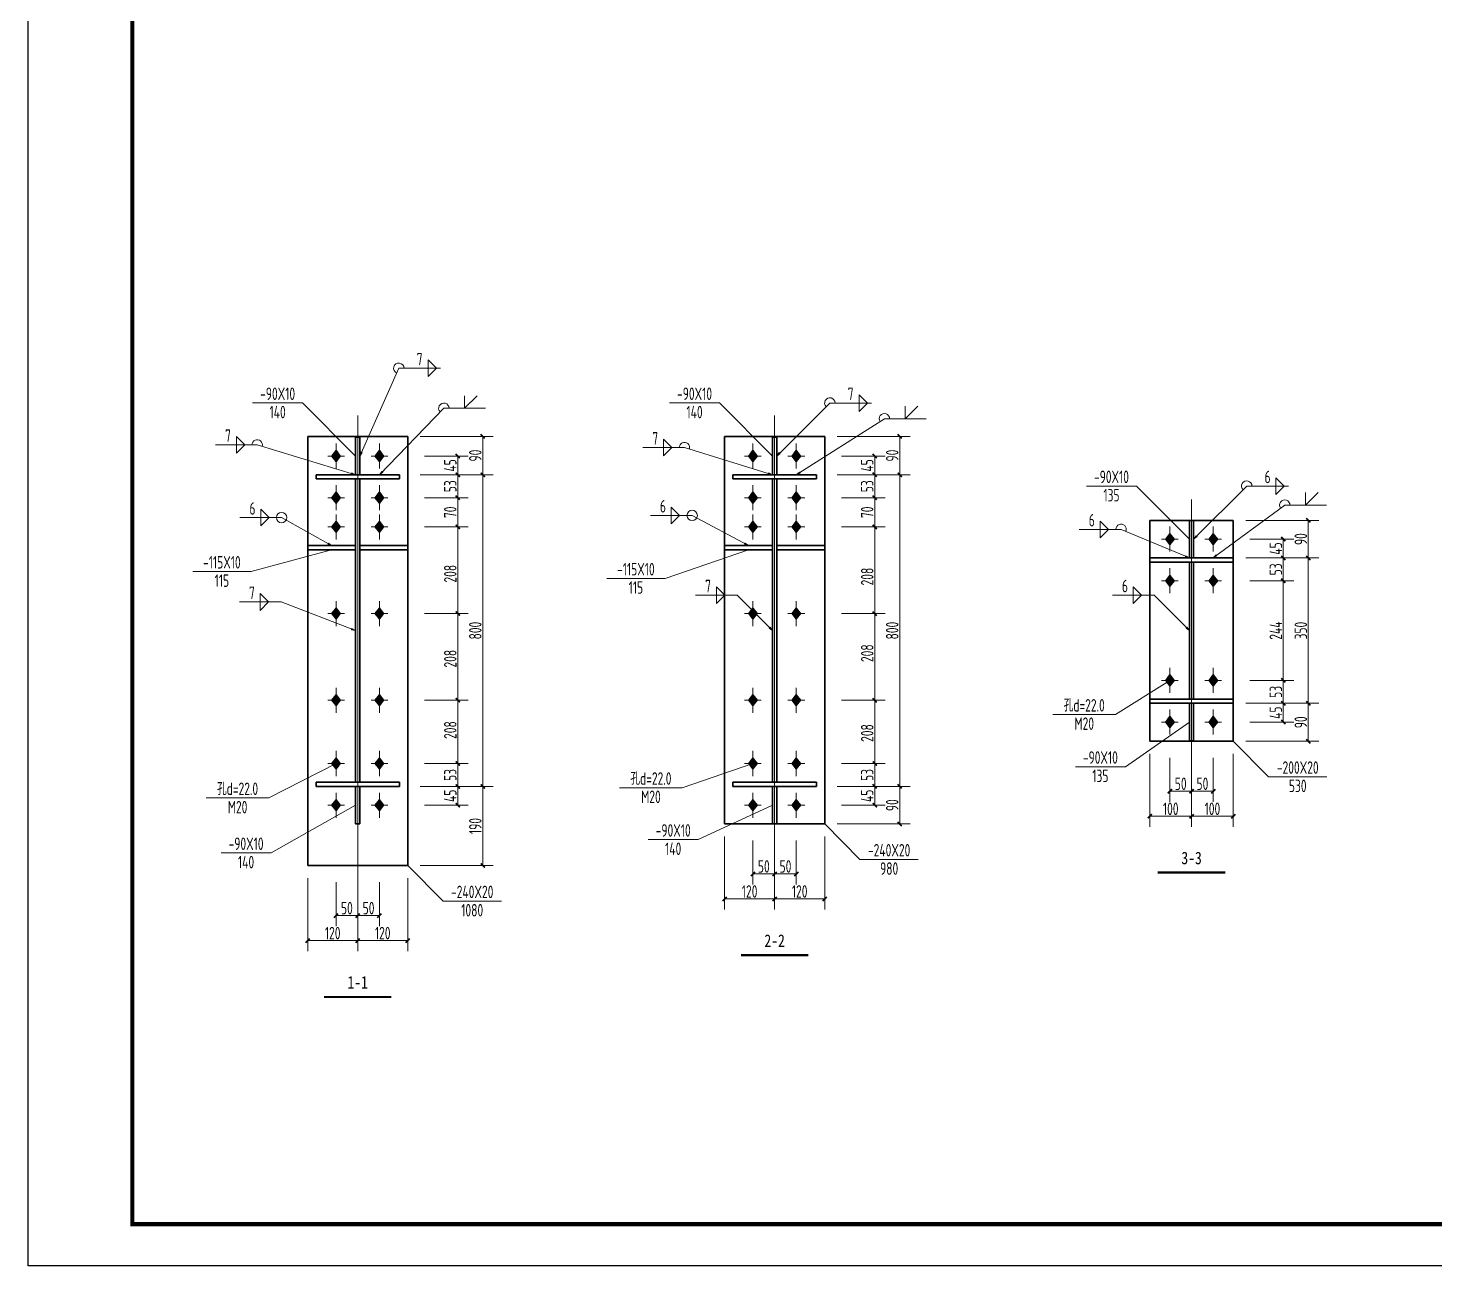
# Model space of a CAD drawing. Extents: x 293620 to 503924, y -252071 to 755100.
# Drawn here: x 376626 to 410366, y -113816 to -84116 of the extents above; entities that cross this region are included whole.
import ezdxf
from ezdxf.enums import TextEntityAlignment as Align

# ---------------------------------------------------------------- set-up
doc = ezdxf.new("R2010")
doc.units = 0
doc.header["$LTSCALE"] = 1000
doc.header["$MEASUREMENT"] = 0
doc.linetypes.add('线型6', pattern=[8.75, 5, -1.25, 1.25, -1.25])
for name, color, linetype, lineweight in [('10', 7, 'Continuous', 35), ('20', 2, 'Continuous', 35), ('尺寸标注', 9, 'Continuous', 18), ('焊缝标注', 9, 'Continuous', 18), ('螺栓孔标注', 9, 'Continuous', 18), ('钢板标注', 9, 'Continuous', 18)]:
    doc.layers.add(name, color=color, linetype=linetype, lineweight=lineweight)
doc.layers.add('3T_WOOD', color=21, linetype='Continuous')
doc.layers.add('TK', color=4, linetype='Continuous')
doc.styles.add('FromPkpm', font='Pkpmeng', dxfattribs={"width": 0.7, "bigfont": 'hztxt'})
doc.styles.add('图框字体', font='', dxfattribs={"width": 0.8})
doc.styles.get('图框字体').set_extended_font_data('NSimSun')

# ---------------------------------------------------------------- blocks, each defined once
blk = doc.blocks.new('_ArchTick')
at = {"color": 0, "linetype": 'ByBlock', "const_width": 0.4}
blk.add_lwpolyline([(-0.5, -0.5), (0.5, 0.5)], dxfattribs=at)
blk = doc.blocks.new('GeYuanFrame_61308457', base_point=(20.09, 4.53))
at = {"layer": 'TK'}
blk.add_lwpolyline([(20.09, 4.53), (20.09, 598.53), (1071.09, 598.53), (1071.09, 4.53)], close=True, dxfattribs=at)
at = {"layer": 'TK', "const_width": 1}
blk.add_lwpolyline([(45.09, 588.53), (1061.09, 588.53), (1061.09, 14.53), (45.09, 14.53)], close=True, dxfattribs=at)

msp = doc.modelspace()

# ---------------------------------------------------------------- hatches: boundary and pattern name
at = {"layer": '10'}
for points in [[(384011.2, -94253.2), (383911.2, -94383.2), (384011.2, -94513.2), (384111.2, -94383.2)], [(385051.2, -94253.2), (384951.2, -94383.2), (385051.2, -94513.2), (385151.2, -94383.2)], [(394011.2, -94253.2), (393911.2, -94383.2), (394011.2, -94513.2), (394111.2, -94383.2)], [(395051.2, -94253.2), (394951.2, -94383.2), (395051.2, -94513.2), (395151.2, -94383.2)], [(384011.2, -95253.2), (383911.2, -95383.2), (384011.2, -95513.2), (384111.2, -95383.2)], [(385051.2, -95253.2), (384951.2, -95383.2), (385051.2, -95513.2), (385151.2, -95383.2)], [(394011.2, -95253.2), (393911.2, -95383.2), (394011.2, -95513.2), (394111.2, -95383.2)], [(395051.2, -95253.2), (394951.2, -95383.2), (395051.2, -95513.2), (395151.2, -95383.2)], [(384011.2, -95953.2), (383911.2, -96083.2), (384011.2, -96213.2), (384111.2, -96083.2)], [(385051.2, -95953.2), (384951.2, -96083.2), (385051.2, -96213.2), (385151.2, -96083.2)], [(394011.2, -95953.2), (393911.2, -96083.2), (394011.2, -96213.2), (394111.2, -96083.2)], [(395051.2, -95953.2), (394951.2, -96083.2), (395051.2, -96213.2), (395151.2, -96083.2)], [(404011.2, -96247.1), (403911.2, -96377.1), (404011.2, -96507.1), (404111.2, -96377.1)], [(405051.2, -96247.1), (404951.2, -96377.1), (405051.2, -96507.1), (405151.2, -96377.1)], [(404011.2, -97247.1), (403911.2, -97377.1), (404011.2, -97507.1), (404111.2, -97377.1)], [(405051.2, -97247.1), (404951.2, -97377.1), (405051.2, -97507.1), (405151.2, -97377.1)], [(384011.2, -98033.2), (383911.2, -98163.2), (384011.2, -98293.2), (384111.2, -98163.2)], [(385051.2, -98033.2), (384951.2, -98163.2), (385051.2, -98293.2), (385151.2, -98163.2)], [(394011.2, -98033.2), (393911.2, -98163.2), (394011.2, -98293.2), (394111.2, -98163.2)], [(395051.2, -98033.2), (394951.2, -98163.2), (395051.2, -98293.2), (395151.2, -98163.2)], [(404011.2, -99637.1), (403911.2, -99767.1), (404011.2, -99897.1), (404111.2, -99767.1)], [(405051.2, -99637.1), (404951.2, -99767.1), (405051.2, -99897.1), (405151.2, -99767.1)], [(384011.2, -100113.2), (383911.2, -100243.2), (384011.2, -100373.2), (384111.2, -100243.2)], [(385051.2, -100113.2), (384951.2, -100243.2), (385051.2, -100373.2), (385151.2, -100243.2)], [(394011.2, -100113.2), (393911.2, -100243.2), (394011.2, -100373.2), (394111.2, -100243.2)], [(395051.2, -100113.2), (394951.2, -100243.2), (395051.2, -100373.2), (395151.2, -100243.2)], [(404011.2, -100637.1), (403911.2, -100767.1), (404011.2, -100897.1), (404111.2, -100767.1)], [(405051.2, -100637.1), (404951.2, -100767.1), (405051.2, -100897.1), (405151.2, -100767.1)], [(384011.2, -101631), (383911.2, -101761), (384011.2, -101891), (384111.2, -101761)], [(385051.2, -101631), (384951.2, -101761), (385051.2, -101891), (385151.2, -101761)], [(394011.2, -101631), (393911.2, -101761), (394011.2, -101891), (394111.2, -101761)], [(395051.2, -101631), (394951.2, -101761), (395051.2, -101891), (395151.2, -101761)], [(384011.2, -102631), (383911.2, -102761), (384011.2, -102891), (384111.2, -102761)], [(385051.2, -102631), (384951.2, -102761), (385051.2, -102891), (385151.2, -102761)], [(394011.2, -102631), (393911.2, -102761), (394011.2, -102891), (394111.2, -102761)], [(395051.2, -102631), (394951.2, -102761), (395051.2, -102891), (395151.2, -102761)]]:
    msp.add_hatch(color=1, dxfattribs=at).paths.add_polyline_path(points)
at = {"layer": '焊缝标注'}
for points in [[(384581.2, -94383.2), (384635.5, -94298), (384608.1, -94285.8)], [(394581.2, -94383.2), (394662.6, -94323.2), (394641.4, -94302)], [(384481.2, -94833.2), (384389.9, -94789.8), (384381.2, -94818.5)], [(385051.2, -94833.2), (385131.5, -94771.8), (385110, -94750.9)], [(394481.2, -94833.2), (394390.1, -94789.3), (394381.3, -94818)], [(395051.2, -94833.2), (395143.7, -94792.2), (395127.6, -94766.9)], [(383906.2, -96533.2), (383826.3, -96471.3), (383811.7, -96497.5)], [(393906.2, -96533.2), (393825.1, -96472.8), (393811, -96499.3)], [(404581.2, -96377.1), (404662.6, -96317), (404641.4, -96295.8)], [(404481.2, -96827.1), (404394.7, -96774.8), (404383.2, -96802.5)], [(405051.2, -96827.1), (405140.6, -96779.8), (405122.8, -96755.7)], [(394481.2, -98572.1), (394421.2, -98490.7), (394400, -98511.9)], [(404481.2, -98572.1), (404421.2, -98490.7), (404400, -98511.9)], [(384481.2, -98572.1), (384393.2, -98522.3), (384382.5, -98550.3)]]:
    msp.add_hatch(color=256, dxfattribs=at).paths.add_polyline_path(points)

# ---------------------------------------------------------------- linework, layer by layer
at = {"layer": '10', "linetype": '线型6', "lineweight": 18, "ltscale": 100}
for p, q in [((384531.2, -104711), (384531.2, -93411)), ((394531.2, -103711), (394531.2, -93411)), ((404531.2, -101727.1), (404531.2, -95427.1))]:
    msp.add_line(p, q, dxfattribs=at)
at = {"layer": '10', "color": 9, "lineweight": 18, "ltscale": 100}
for p, q in [((384011.2, -94083.2), (384011.2, -94683.2)), ((385051.2, -94083.2), (385051.2, -94683.2)), ((394011.2, -94083.2), (394011.2, -94683.2)), ((395051.2, -94083.2), (395051.2, -94683.2)), ((384211.2, -94383.2), (383811.2, -94383.2)), ((385251.2, -94383.2), (384851.2, -94383.2)), ((394211.2, -94383.2), (393811.2, -94383.2)), ((395251.2, -94383.2), (394851.2, -94383.2)), ((384011.2, -95083.2), (384011.2, -95683.2)), ((385051.2, -95083.2), (385051.2, -95683.2)), ((394011.2, -95083.2), (394011.2, -95683.2)), ((395051.2, -95083.2), (395051.2, -95683.2)), ((384211.2, -95383.2), (383811.2, -95383.2)), ((385251.2, -95383.2), (384851.2, -95383.2)), ((394211.2, -95383.2), (393811.2, -95383.2)), ((395251.2, -95383.2), (394851.2, -95383.2)), ((384011.2, -95783.2), (384011.2, -96383.2)), ((385051.2, -95783.2), (385051.2, -96383.2)), ((394011.2, -95783.2), (394011.2, -96383.2)), ((395051.2, -95783.2), (395051.2, -96383.2)), ((384211.2, -96083.2), (383811.2, -96083.2)), ((385251.2, -96083.2), (384851.2, -96083.2)), ((394211.2, -96083.2), (393811.2, -96083.2)), ((395251.2, -96083.2), (394851.2, -96083.2)), ((404011.2, -96077.1), (404011.2, -96677.1)), ((405051.2, -96077.1), (405051.2, -96677.1)), ((404211.2, -96377.1), (403811.2, -96377.1)), ((405251.2, -96377.1), (404851.2, -96377.1)), ((404011.2, -97077.1), (404011.2, -97677.1)), ((405051.2, -97077.1), (405051.2, -97677.1)), ((404211.2, -97377.1), (403811.2, -97377.1)), ((405251.2, -97377.1), (404851.2, -97377.1)), ((384211.2, -98163.2), (383811.2, -98163.2)), ((384011.2, -97863.2), (384011.2, -98463.2)), ((385251.2, -98163.2), (384851.2, -98163.2)), ((385051.2, -97863.2), (385051.2, -98463.2)), ((394211.2, -98163.2), (393811.2, -98163.2)), ((394011.2, -97863.2), (394011.2, -98463.2)), ((395251.2, -98163.2), (394851.2, -98163.2)), ((395051.2, -97863.2), (395051.2, -98463.2)), ((404011.2, -99467.1), (404011.2, -100067.1)), ((405051.2, -99467.1), (405051.2, -100067.1)), ((404211.2, -99767.1), (403811.2, -99767.1)), ((405251.2, -99767.1), (404851.2, -99767.1)), ((384011.2, -99943.2), (384011.2, -100543.2)), ((385051.2, -99943.2), (385051.2, -100543.2)), ((394011.2, -99943.2), (394011.2, -100543.2)), ((395051.2, -99943.2), (395051.2, -100543.2)), ((384211.2, -100243.2), (383811.2, -100243.2)), ((385251.2, -100243.2), (384851.2, -100243.2)), ((394211.2, -100243.2), (393811.2, -100243.2)), ((395251.2, -100243.2), (394851.2, -100243.2)), ((404011.2, -100467.1), (404011.2, -101067.1)), ((405051.2, -100467.1), (405051.2, -101067.1)), ((404211.2, -100767.1), (403811.2, -100767.1)), ((405251.2, -100767.1), (404851.2, -100767.1)), ((384011.2, -101461), (384011.2, -102061)), ((385051.2, -101461), (385051.2, -102061)), ((394011.2, -101461), (394011.2, -102061)), ((395051.2, -101461), (395051.2, -102061)), ((384211.2, -101761), (383811.2, -101761)), ((385251.2, -101761), (384851.2, -101761)), ((394211.2, -101761), (393811.2, -101761)), ((395251.2, -101761), (394851.2, -101761)), ((384011.2, -102461), (384011.2, -103061)), ((385051.2, -102461), (385051.2, -103061)), ((394011.2, -102461), (394011.2, -103061)), ((395051.2, -102461), (395051.2, -103061)), ((384211.2, -102761), (383811.2, -102761)), ((385251.2, -102761), (384851.2, -102761)), ((394211.2, -102761), (393811.2, -102761)), ((395251.2, -102761), (394851.2, -102761))]:
    msp.add_line(p, q, dxfattribs=at)
at = {"layer": '10', "color": 3, "lineweight": 35, "ltscale": 100}
for p, q in [((385531.2, -94833.2), (383531.2, -94833.2)), ((383531.2, -94833.2), (383531.2, -94933.2)), ((383531.2, -94933.2), (385531.2, -94933.2)), ((384481.2, -102211), (384481.2, -94933.2)), ((384581.2, -102211), (384581.2, -94933.2)), ((385531.2, -94933.2), (385531.2, -94833.2)), ((395531.2, -94833.2), (393531.2, -94833.2)), ((393531.2, -94833.2), (393531.2, -94933.2)), ((393531.2, -94933.2), (395531.2, -94933.2)), ((394481.2, -102211), (394481.2, -94933.2)), ((394581.2, -102211), (394581.2, -94933.2)), ((395531.2, -94933.2), (395531.2, -94833.2)), ((405531.2, -96827.1), (403531.2, -96827.1)), ((403531.2, -96827.1), (403531.2, -96927.1)), ((405531.2, -96927.1), (405531.2, -96827.1)), ((403531.2, -96927.1), (405531.2, -96927.1)), ((404481.2, -100217.1), (404481.2, -96927.1)), ((404581.2, -100217.1), (404581.2, -96927.1)), ((405531.2, -100217.1), (403531.2, -100217.1)), ((403531.2, -100217.1), (403531.2, -100317.1)), ((403531.2, -100317.1), (405531.2, -100317.1)), ((405531.2, -100317.1), (405531.2, -100217.1)), ((385531.2, -102211), (383531.2, -102211)), ((383531.2, -102211), (383531.2, -102311)), ((385531.2, -102311), (385531.2, -102211)), ((395531.2, -102211), (393531.2, -102211)), ((393531.2, -102211), (393531.2, -102311)), ((395531.2, -102311), (395531.2, -102211)), ((383531.2, -102311), (385531.2, -102311)), ((393531.2, -102311), (395531.2, -102311))]:
    msp.add_line(p, q, dxfattribs=at)
at = {"layer": '10', "color": 1, "linetype": 'Continuous'}
for points in [[(384011.2, -94253.2), (383911.2, -94383.2), (384011.2, -94513.2), (384111.2, -94383.2)], [(385051.2, -94253.2), (384951.2, -94383.2), (385051.2, -94513.2), (385151.2, -94383.2)], [(394011.2, -94253.2), (393911.2, -94383.2), (394011.2, -94513.2), (394111.2, -94383.2)], [(395051.2, -94253.2), (394951.2, -94383.2), (395051.2, -94513.2), (395151.2, -94383.2)], [(384011.2, -95253.2), (383911.2, -95383.2), (384011.2, -95513.2), (384111.2, -95383.2)], [(385051.2, -95253.2), (384951.2, -95383.2), (385051.2, -95513.2), (385151.2, -95383.2)], [(394011.2, -95253.2), (393911.2, -95383.2), (394011.2, -95513.2), (394111.2, -95383.2)], [(395051.2, -95253.2), (394951.2, -95383.2), (395051.2, -95513.2), (395151.2, -95383.2)], [(384011.2, -95953.2), (383911.2, -96083.2), (384011.2, -96213.2), (384111.2, -96083.2)], [(385051.2, -95953.2), (384951.2, -96083.2), (385051.2, -96213.2), (385151.2, -96083.2)], [(394011.2, -95953.2), (393911.2, -96083.2), (394011.2, -96213.2), (394111.2, -96083.2)], [(395051.2, -95953.2), (394951.2, -96083.2), (395051.2, -96213.2), (395151.2, -96083.2)], [(404011.2, -96247.1), (403911.2, -96377.1), (404011.2, -96507.1), (404111.2, -96377.1)], [(405051.2, -96247.1), (404951.2, -96377.1), (405051.2, -96507.1), (405151.2, -96377.1)], [(404011.2, -97247.1), (403911.2, -97377.1), (404011.2, -97507.1), (404111.2, -97377.1)], [(405051.2, -97247.1), (404951.2, -97377.1), (405051.2, -97507.1), (405151.2, -97377.1)], [(384011.2, -98033.2), (383911.2, -98163.2), (384011.2, -98293.2), (384111.2, -98163.2)], [(385051.2, -98033.2), (384951.2, -98163.2), (385051.2, -98293.2), (385151.2, -98163.2)], [(394011.2, -98033.2), (393911.2, -98163.2), (394011.2, -98293.2), (394111.2, -98163.2)], [(395051.2, -98033.2), (394951.2, -98163.2), (395051.2, -98293.2), (395151.2, -98163.2)], [(404011.2, -99637.1), (403911.2, -99767.1), (404011.2, -99897.1), (404111.2, -99767.1)], [(405051.2, -99637.1), (404951.2, -99767.1), (405051.2, -99897.1), (405151.2, -99767.1)], [(384011.2, -100113.2), (383911.2, -100243.2), (384011.2, -100373.2), (384111.2, -100243.2)], [(385051.2, -100113.2), (384951.2, -100243.2), (385051.2, -100373.2), (385151.2, -100243.2)], [(394011.2, -100113.2), (393911.2, -100243.2), (394011.2, -100373.2), (394111.2, -100243.2)], [(395051.2, -100113.2), (394951.2, -100243.2), (395051.2, -100373.2), (395151.2, -100243.2)], [(404011.2, -100637.1), (403911.2, -100767.1), (404011.2, -100897.1), (404111.2, -100767.1)], [(405051.2, -100637.1), (404951.2, -100767.1), (405051.2, -100897.1), (405151.2, -100767.1)], [(384011.2, -101631), (383911.2, -101761), (384011.2, -101891), (384111.2, -101761)], [(385051.2, -101631), (384951.2, -101761), (385051.2, -101891), (385151.2, -101761)], [(394011.2, -101631), (393911.2, -101761), (394011.2, -101891), (394111.2, -101761)], [(395051.2, -101631), (394951.2, -101761), (395051.2, -101891), (395151.2, -101761)], [(384011.2, -102631), (383911.2, -102761), (384011.2, -102891), (384111.2, -102761)], [(385051.2, -102631), (384951.2, -102761), (385051.2, -102891), (385151.2, -102761)], [(394011.2, -102631), (393911.2, -102761), (394011.2, -102891), (394111.2, -102761)], [(395051.2, -102631), (394951.2, -102761), (395051.2, -102891), (395151.2, -102761)]]:
    msp.add_lwpolyline(points, close=True, dxfattribs=at)
at = {"layer": '10', "lineweight": 35, "ltscale": 100, "const_width": 50}
for points in [[(403721.2, -104377.1), (405341.2, -104377.1)], [(393721.2, -106361), (395341.2, -106361)], [(383721.2, -107361), (385341.2, -107361)]]:
    msp.add_lwpolyline(points, dxfattribs=at)
at = {"layer": '20', "lineweight": 35, "ltscale": 100}
for p, q in [((385731.2, -93911), (383331.2, -93911)), ((383331.2, -93911), (383331.2, -104211)), ((384581.2, -93933.2), (384481.2, -93933.2)), ((384481.2, -93933.2), (384481.2, -94833.2)), ((384581.2, -94833.2), (384581.2, -93933.2)), ((385731.2, -104211), (385731.2, -93911)), ((395731.2, -93911), (393331.2, -93911)), ((393331.2, -93911), (393331.2, -103211)), ((394581.2, -93933.2), (394481.2, -93933.2)), ((394481.2, -93933.2), (394481.2, -94833.2)), ((394581.2, -94833.2), (394581.2, -93933.2)), ((395731.2, -103211), (395731.2, -93911)), ((384481.2, -94833.2), (384581.2, -94833.2)), ((394481.2, -94833.2), (394581.2, -94833.2)), ((405531.2, -95927.1), (403531.2, -95927.1)), ((403531.2, -95927.1), (403531.2, -101227.1)), ((404581.2, -95927.1), (404481.2, -95927.1)), ((404481.2, -95927.1), (404481.2, -96827.1)), ((404581.2, -96827.1), (404581.2, -95927.1)), ((405531.2, -101227.1), (405531.2, -95927.1)), ((384481.2, -96533.2), (383331.2, -96533.2)), ((383331.2, -96533.2), (383331.2, -96633.2)), ((383331.2, -96633.2), (384481.2, -96633.2)), ((384481.2, -96633.2), (384481.2, -96533.2)), ((384581.2, -96533.2), (385731.2, -96533.2)), ((384581.2, -96633.2), (384581.2, -96533.2)), ((385731.2, -96633.2), (384581.2, -96633.2)), ((385731.2, -96533.2), (385731.2, -96633.2)), ((394481.2, -96533.2), (393331.2, -96533.2)), ((393331.2, -96533.2), (393331.2, -96633.2)), ((393331.2, -96633.2), (394481.2, -96633.2)), ((394481.2, -96633.2), (394481.2, -96533.2)), ((394581.2, -96533.2), (395731.2, -96533.2)), ((394581.2, -96633.2), (394581.2, -96533.2)), ((395731.2, -96633.2), (394581.2, -96633.2)), ((395731.2, -96533.2), (395731.2, -96633.2)), ((404481.2, -96827.1), (404581.2, -96827.1)), ((404481.2, -100317.1), (404581.2, -100317.1)), ((404481.2, -101217.1), (404481.2, -100317.1)), ((404581.2, -100317.1), (404581.2, -101217.1)), ((404581.2, -101217.1), (404481.2, -101217.1)), ((403531.2, -101227.1), (405531.2, -101227.1)), ((384481.2, -102311), (384581.2, -102311)), ((384481.2, -103211), (384481.2, -102311)), ((384581.2, -102311), (384581.2, -103211)), ((394481.2, -102311), (394581.2, -102311)), ((394481.2, -103211), (394481.2, -102311)), ((394581.2, -102311), (394581.2, -103211)), ((384581.2, -103211), (384481.2, -103211)), ((393331.2, -103211), (395731.2, -103211)), ((394581.2, -103211), (394481.2, -103211)), ((383331.2, -104211), (385731.2, -104211))]:
    msp.add_line(p, q, dxfattribs=at)
at = {"layer": '尺寸标注', "linetype": 'Continuous', "lineweight": 18}
for p, q in [((386031.2, -93911), (387781.2, -93911)), ((387531.2, -94833.2), (387531.2, -93911)), ((396031.2, -93911), (397781.2, -93911)), ((397531.2, -94833.2), (397531.2, -93911)), ((386131.2, -94383.2), (387181.2, -94383.2)), ((386931.2, -94833.2), (386931.2, -94383.2)), ((396131.2, -94383.2), (397181.2, -94383.2)), ((396931.2, -94833.2), (396931.2, -94383.2)), ((386031.2, -94833.2), (387781.2, -94833.2)), ((386031.2, -94833.2), (387781.2, -94833.2)), ((386131.2, -94833.2), (387181.2, -94833.2)), ((386131.2, -94833.2), (387181.2, -94833.2)), ((386931.2, -95383.2), (386931.2, -94833.2)), ((387531.2, -102311), (387531.2, -94833.2)), ((396031.2, -94833.2), (397781.2, -94833.2)), ((396031.2, -94833.2), (397781.2, -94833.2)), ((396131.2, -94833.2), (397181.2, -94833.2)), ((396131.2, -94833.2), (397181.2, -94833.2)), ((396931.2, -95383.2), (396931.2, -94833.2)), ((397531.2, -102311), (397531.2, -94833.2)), ((386131.2, -95383.2), (387181.2, -95383.2)), ((386131.2, -95383.2), (387181.2, -95383.2)), ((386931.2, -96083.2), (386931.2, -95383.2)), ((396131.2, -95383.2), (397181.2, -95383.2)), ((396131.2, -95383.2), (397181.2, -95383.2)), ((396931.2, -96083.2), (396931.2, -95383.2)), ((386131.2, -96083.2), (387181.2, -96083.2)), ((386131.2, -96083.2), (387181.2, -96083.2)), ((386931.2, -98883.2), (386931.2, -96083.2)), ((396131.2, -96083.2), (397181.2, -96083.2)), ((396131.2, -96083.2), (397181.2, -96083.2)), ((396931.2, -98883.2), (396931.2, -96083.2)), ((405831.2, -95927.1), (407581.2, -95927.1)), ((407331.2, -96827.1), (407331.2, -95927.1)), ((405931.2, -96377.1), (406981.2, -96377.1)), ((406731.2, -96827.1), (406731.2, -96377.1)), ((405831.2, -96827.1), (407581.2, -96827.1)), ((405831.2, -96827.1), (407581.2, -96827.1)), ((405931.2, -96827.1), (406981.2, -96827.1)), ((405931.2, -96827.1), (406981.2, -96827.1)), ((406731.2, -97377.1), (406731.2, -96827.1)), ((407331.2, -100317.1), (407331.2, -96827.1)), ((405931.2, -97377.1), (406981.2, -97377.1)), ((405931.2, -97377.1), (406981.2, -97377.1)), ((406731.2, -99767.1), (406731.2, -97377.1)), ((386131.2, -98163.2), (387181.2, -98163.2)), ((386131.2, -98163.2), (387181.2, -98163.2)), ((396131.2, -98163.2), (397181.2, -98163.2)), ((396131.2, -98163.2), (397181.2, -98163.2)), ((386931.2, -101761), (386931.2, -98883.2)), ((396931.2, -101761), (396931.2, -98883.2)), ((405931.2, -99767.1), (406981.2, -99767.1)), ((405931.2, -99767.1), (406981.2, -99767.1)), ((406731.2, -100317.1), (406731.2, -99767.1)), ((386131.2, -100243.2), (387181.2, -100243.2)), ((386131.2, -100243.2), (387181.2, -100243.2)), ((396131.2, -100243.2), (397181.2, -100243.2)), ((396131.2, -100243.2), (397181.2, -100243.2)), ((405831.2, -100317.1), (407581.2, -100317.1)), ((405831.2, -100317.1), (407581.2, -100317.1)), ((405931.2, -100317.1), (406981.2, -100317.1)), ((405931.2, -100317.1), (406981.2, -100317.1)), ((406731.2, -100317.1), (406731.2, -100767.1)), ((407331.2, -101227.1), (407331.2, -100317.1)), ((405931.2, -100767.1), (406981.2, -100767.1)), ((403531.2, -101527.1), (403531.2, -103277.1)), ((404531.2, -101527.1), (404531.2, -103277.1)), ((404531.2, -101527.1), (404531.2, -103277.1)), ((405531.2, -101527.1), (405531.2, -103277.1)), ((405831.2, -101227.1), (407581.2, -101227.1)), ((386131.2, -101761), (387181.2, -101761)), ((386131.2, -101761), (387181.2, -101761)), ((386931.2, -102311), (386931.2, -101761)), ((396131.2, -101761), (397181.2, -101761)), ((396131.2, -101761), (397181.2, -101761)), ((396931.2, -102311), (396931.2, -101761)), ((404011.2, -101627.1), (404011.2, -102677.1)), ((404531.2, -101627.1), (404531.2, -102677.1)), ((404531.2, -101627.1), (404531.2, -102677.1)), ((405051.2, -101627.1), (405051.2, -102677.1)), ((386031.2, -102311), (387781.2, -102311)), ((386031.2, -102311), (387781.2, -102311)), ((386131.2, -102311), (387181.2, -102311)), ((386131.2, -102311), (387181.2, -102311)), ((386931.2, -102311), (386931.2, -102761)), ((387531.2, -104211), (387531.2, -102311)), ((396031.2, -102311), (397781.2, -102311)), ((396031.2, -102311), (397781.2, -102311)), ((396131.2, -102311), (397181.2, -102311)), ((396131.2, -102311), (397181.2, -102311)), ((396931.2, -102311), (396931.2, -102761)), ((397531.2, -103211), (397531.2, -102311)), ((404011.2, -102427.1), (404531.2, -102427.1)), ((404531.2, -102427.1), (405051.2, -102427.1)), ((386131.2, -102761), (387181.2, -102761)), ((396131.2, -102761), (397181.2, -102761)), ((396031.2, -103211), (397781.2, -103211)), ((403531.2, -103027.1), (404531.2, -103027.1)), ((404531.2, -103027.1), (405531.2, -103027.1)), ((393331.2, -103511), (393331.2, -105261)), ((394531.2, -103511), (394531.2, -105261)), ((394531.2, -103511), (394531.2, -105261)), ((395731.2, -103511), (395731.2, -105261)), ((394011.2, -103611), (394011.2, -104661)), ((394531.2, -103611), (394531.2, -104661)), ((394531.2, -103611), (394531.2, -104661)), ((395051.2, -103611), (395051.2, -104661)), ((386031.2, -104211), (387781.2, -104211)), ((383331.2, -104511), (383331.2, -106261)), ((384531.2, -104511), (384531.2, -106261)), ((384531.2, -104511), (384531.2, -106261)), ((385731.2, -104511), (385731.2, -106261)), ((394011.2, -104411), (394531.2, -104411)), ((394531.2, -104411), (395051.2, -104411)), ((384011.2, -104611), (384011.2, -105661)), ((384531.2, -104611), (384531.2, -105661)), ((384531.2, -104611), (384531.2, -105661)), ((385051.2, -104611), (385051.2, -105661)), ((393331.2, -105011), (394531.2, -105011)), ((394531.2, -105011), (395731.2, -105011)), ((384011.2, -105411), (384531.2, -105411)), ((384531.2, -105411), (385051.2, -105411)), ((383331.2, -106011), (384531.2, -106011)), ((384531.2, -106011), (385731.2, -106011))]:
    msp.add_line(p, q, dxfattribs=at)
at = {"layer": '焊缝标注', "lineweight": 18, "ltscale": 100}
for p, q in [((386216.8, -92077.8), (386416.8, -92277.8)), ((386216.8, -92277.8), (386216.8, -92077.8)), ((384581.2, -94383.2), (385516.8, -92277.8)), ((385516.8, -92277.8), (386516.8, -92277.8)), ((386216.8, -92477.8), (386416.8, -92277.8)), ((386216.8, -92277.8), (386216.8, -92477.8)), ((387095.7, -93236.8), (387095.7, -92936.8)), ((387095.7, -93236.8), (387395.7, -92936.8)), ((394581.2, -94383.2), (395854.5, -93111)), ((395854.5, -93111), (396854.5, -93111)), ((396554.5, -92911), (396754.5, -93111)), ((396554.5, -93111), (396554.5, -92911)), ((396554.5, -93311), (396754.5, -93111)), ((396554.5, -93111), (396554.5, -93311)), ((385051.2, -94833.2), (386595.7, -93236.8)), ((386595.7, -93236.8), (387595.7, -93236.8)), ((397663.7, -93489.4), (397663.7, -93189.4)), ((397663.7, -93489.4), (397963.7, -93189.4)), ((395051.2, -94833.2), (397163.7, -93489.4)), ((397163.7, -93489.4), (398163.7, -93489.4)), ((382120.1, -94116), (381120.1, -94116)), ((381820.1, -94116), (381620.1, -93916)), ((381620.1, -94116), (381620.1, -93916)), ((381820.1, -94116), (381620.1, -94316)), ((381620.1, -94116), (381620.1, -94316)), ((384481.2, -94833.2), (382120.1, -94116)), ((392066.8, -94178.5), (391866.8, -93978.5)), ((391866.8, -94178.5), (391866.8, -93978.5)), ((392366.8, -94178.5), (391366.8, -94178.5)), ((392066.8, -94178.5), (391866.8, -94378.5)), ((391866.8, -94178.5), (391866.8, -94378.5)), ((394481.2, -94833.2), (392366.8, -94178.5)), ((404581.2, -96377.1), (405854.5, -95104.8)), ((405854.5, -95104.8), (406854.5, -95104.8)), ((406554.5, -94904.8), (406754.5, -95104.8)), ((406554.5, -95104.8), (406554.5, -94904.8)), ((406554.5, -95304.8), (406754.5, -95104.8)), ((406554.5, -95104.8), (406554.5, -95304.8)), ((407266.7, -95562.2), (407266.7, -95262.2)), ((407266.7, -95562.2), (407566.7, -95262.2)), ((382406.2, -95861), (382206.2, -95661)), ((382206.2, -95861), (382206.2, -95661)), ((392552.3, -95808.4), (391552.3, -95808.4)), ((392252.3, -95808.4), (392052.3, -95608.4)), ((392052.3, -95808.4), (392052.3, -95608.4)), ((392252.3, -95808.4), (392052.3, -96008.4)), ((392052.3, -95808.4), (392052.3, -96008.4)), ((393906.2, -96533.2), (392552.3, -95808.4)), ((405051.2, -96827.1), (406766.7, -95562.2)), ((406766.7, -95562.2), (407766.7, -95562.2)), ((382706.2, -95861), (381706.2, -95861)), ((382406.2, -95861), (382206.2, -96061)), ((382206.2, -95861), (382206.2, -96061)), ((383906.2, -96533.2), (382706.2, -95861)), ((402838.4, -96142.2), (401838.4, -96142.2)), ((402538.4, -96142.2), (402338.4, -95942.2)), ((402338.4, -96142.2), (402338.4, -95942.2)), ((402538.4, -96142.2), (402338.4, -96342.2)), ((402338.4, -96142.2), (402338.4, -96342.2)), ((404481.2, -96827.1), (402838.4, -96142.2)), ((382392.8, -97885.7), (382192.8, -97685.7)), ((382192.8, -97885.7), (382192.8, -97685.7)), ((393633.7, -97722.6), (392633.7, -97722.6)), ((393333.7, -97722.6), (393133.7, -97522.6)), ((393133.7, -97722.6), (393133.7, -97522.6)), ((393333.7, -97722.6), (393133.7, -97922.6)), ((393133.7, -97722.6), (393133.7, -97922.6)), ((394481.2, -98572.1), (393633.7, -97722.6)), ((403633.7, -97722.6), (402633.7, -97722.6)), ((403333.7, -97722.6), (403133.7, -97522.6)), ((403133.7, -97722.6), (403133.7, -97522.6)), ((403333.7, -97722.6), (403133.7, -97922.6)), ((403133.7, -97722.6), (403133.7, -97922.6)), ((404481.2, -98572.1), (403633.7, -97722.6)), ((382692.8, -97885.7), (381692.8, -97885.7)), ((382392.8, -97885.7), (382192.8, -98085.7)), ((382192.8, -97885.7), (382192.8, -98085.7)), ((384481.2, -98572.1), (382692.8, -97885.7))]:
    msp.add_line(p, q, dxfattribs=at)
at = {"layer": '焊缝标注', "linetype": 'Continuous'}
for points in [[(384581.2, -94383.2), (384635.5, -94298), (384608.1, -94285.8)], [(394581.2, -94383.2), (394662.6, -94323.2), (394641.4, -94302)], [(384481.2, -94833.2), (384389.9, -94789.8), (384381.2, -94818.5)], [(385051.2, -94833.2), (385131.5, -94771.8), (385110, -94750.9)], [(394481.2, -94833.2), (394390.1, -94789.3), (394381.3, -94818)], [(395051.2, -94833.2), (395143.7, -94792.2), (395127.6, -94766.9)], [(383906.2, -96533.2), (383826.3, -96471.3), (383811.7, -96497.5)], [(393906.2, -96533.2), (393825.1, -96472.8), (393811, -96499.3)], [(404581.2, -96377.1), (404662.6, -96317), (404641.4, -96295.8)], [(404481.2, -96827.1), (404394.7, -96774.8), (404383.2, -96802.5)], [(405051.2, -96827.1), (405140.6, -96779.8), (405122.8, -96755.7)], [(394481.2, -98572.1), (394421.2, -98490.7), (394400, -98511.9)], [(404481.2, -98572.1), (404421.2, -98490.7), (404400, -98511.9)], [(384481.2, -98572.1), (384393.2, -98522.3), (384382.5, -98550.3)]]:
    msp.add_lwpolyline(points, close=True, dxfattribs=at)
at = {"layer": '焊缝标注', "lineweight": 18, "ltscale": 100}
for centre in [(382706.2, -95861), (392552.3, -95808.4)]:
    msp.add_circle(centre, 125, dxfattribs=at)
for centre, start, end in [((385516.8, -92277.8), 0, 246.04242), ((386595.7, -93236.8), 0, 225.94656), ((395854.5, -93111), 0, 224.97719), ((397163.7, -93489.4), 0, 212.46233), ((382120.1, -94116), 343.10269, 180), ((392366.8, -94178.5), 342.79413, 180), ((405854.5, -95104.8), 0, 224.97719), ((406766.7, -95562.2), 0, 216.40367), ((402838.4, -96142.2), 337.36926, 180)]:
    msp.add_arc(centre, 125, start, end, dxfattribs=at)
at = {"layer": '螺栓孔标注', "lineweight": 18, "ltscale": 100}
for p, q in [((404011.2, -99767.1), (402706.5, -100584.6)), ((402706.5, -100584.6), (401206.5, -100584.6)), ((384011.2, -101761), (382399.8, -102587.8)), ((394011.2, -101761), (392313.8, -102341.2)), ((392313.8, -102341.2), (390813.8, -102341.2)), ((382399.8, -102587.8), (380899.8, -102587.8))]:
    msp.add_line(p, q, dxfattribs=at)
at = {"layer": '螺栓孔标注', "ltscale": 100, "const_width": 10}
for points in [[(404016.2, -99767.1, 1), (404006.2, -99767.1, 1)], [(384016.2, -101761, 1), (384006.2, -101761, 1)], [(394016.2, -101761, 1), (394006.2, -101761, 1)]]:
    msp.add_lwpolyline(points, format="xyb", close=True, dxfattribs=at)
at = {"layer": '钢板标注', "lineweight": 18, "ltscale": 100}
for p, q in [((383210, -93108.9), (382010, -93108.9)), ((384481.2, -94383.2), (383210, -93108.9)), ((393210, -93108.9), (392010, -93108.9)), ((394481.2, -94383.2), (393210, -93108.9)), ((403210, -95102.8), (402010, -95102.8)), ((404481.2, -96377.1), (403210, -95102.8)), ((383906.2, -96633.2), (381973.5, -97153.1)), ((393906.2, -96633.2), (391903, -97319)), ((381973.5, -97153.1), (380573.5, -97153.1)), ((391903, -97319), (390503, -97319)), ((404481.2, -100767.1), (402943.8, -101837)), ((405531.2, -101227.1), (406377.4, -102078)), ((402943.8, -101837), (401743.8, -101837)), ((406377.4, -102078), (407777.4, -102078)), ((384481.2, -102761), (382453.1, -103906.5)), ((394481.2, -102761), (392698, -103586.8)), ((395731.2, -103211), (396577.4, -104061.8)), ((382453.1, -103906.5), (381253.1, -103906.5)), ((392698, -103586.8), (391498, -103586.8)), ((385731.2, -104211), (386577.4, -105061.8)), ((396577.4, -104061.8), (397977.4, -104061.8)), ((386577.4, -105061.8), (387977.4, -105061.8))]:
    msp.add_line(p, q, dxfattribs=at)
at = {"layer": '钢板标注', "ltscale": 100, "const_width": 10}
for points in [[(384486.2, -94383.2, 1), (384476.2, -94383.2, 1)], [(394486.2, -94383.2, 1), (394476.2, -94383.2, 1)], [(404486.2, -96377.1, 1), (404476.2, -96377.1, 1)], [(383911.2, -96633.2, 1), (383901.2, -96633.2, 1)], [(393911.2, -96633.2, 1), (393901.2, -96633.2, 1)], [(404486.2, -100767.1, 1), (404476.2, -100767.1, 1)], [(405536.2, -101227.1, 1), (405526.2, -101227.1, 1)], [(384486.2, -102761, 1), (384476.2, -102761, 1)], [(394486.2, -102761, 1), (394476.2, -102761, 1)], [(395736.2, -103211, 1), (395726.2, -103211, 1)], [(385736.2, -104211, 1), (385726.2, -104211, 1)]]:
    msp.add_lwpolyline(points, format="xyb", close=True, dxfattribs=at)

# ---------------------------------------------------------------- block references
at = {"layer": '3T_WOOD', "xscale": 100, "yscale": 100, "zscale": 100}
msp.add_blockref('GeYuanFrame_61308457', (376626, -113815.5), dxfattribs=at)
at = {"layer": '尺寸标注', "linetype": 'Continuous', "lineweight": 18, "xscale": 100, "yscale": 100, "zscale": 100}
for p, rotation in [((387531.2, -93911), 90), ((397531.2, -93911), 90), ((386931.2, -94383.2), 90), ((396931.2, -94383.2), 90), ((386931.2, -94833.2), 90), ((386931.2, -94833.2), 270), ((387531.2, -94833.2), 270), ((387531.2, -94833.2), 90), ((396931.2, -94833.2), 90), ((396931.2, -94833.2), 270), ((397531.2, -94833.2), 270), ((397531.2, -94833.2), 90), ((386931.2, -95383.2), 90), ((386931.2, -95383.2), 270), ((396931.2, -95383.2), 90), ((396931.2, -95383.2), 270), ((386931.2, -96083.2), 90), ((386931.2, -96083.2), 270), ((396931.2, -96083.2), 90), ((396931.2, -96083.2), 270), ((407331.2, -95927.1), 90), ((406731.2, -96377.1), 90), ((406731.2, -96827.1), 90), ((406731.2, -96827.1), 270), ((407331.2, -96827.1), 270), ((407331.2, -96827.1), 90), ((406731.2, -97377.1), 90), ((406731.2, -97377.1), 270), ((386931.2, -98163.2), 270), ((386931.2, -98163.2), 90), ((396931.2, -98163.2), 270), ((396931.2, -98163.2), 90), ((406731.2, -99767.1), 270), ((406731.2, -99767.1), 90), ((386931.2, -100243.2), 270), ((386931.2, -100243.2), 90), ((396931.2, -100243.2), 270), ((396931.2, -100243.2), 90), ((406731.2, -100317.1), 270), ((406731.2, -100317.1), 90), ((407331.2, -100317.1), 270), ((407331.2, -100317.1), 90), ((406731.2, -100767.1), 270), ((407331.2, -101227.1), 270), ((386931.2, -101761), 270), ((386931.2, -101761), 90), ((396931.2, -101761), 270), ((396931.2, -101761), 90), ((386931.2, -102311), 270), ((386931.2, -102311), 90), ((387531.2, -102311), 270), ((387531.2, -102311), 90), ((396931.2, -102311), 270), ((396931.2, -102311), 90), ((397531.2, -102311), 270), ((397531.2, -102311), 90), ((404011.2, -102427.1), 180), ((404531.2, -102427.1), 180), ((386931.2, -102761), 270), ((396931.2, -102761), 270), ((397531.2, -103211), 270), ((403531.2, -103027.1), 180), ((404531.2, -103027.1), 180), ((387531.2, -104211), 270), ((394011.2, -104411), 180), ((394531.2, -104411), 180), ((393331.2, -105011), 180), ((394531.2, -105011), 180), ((384011.2, -105411), 180), ((384531.2, -105411), 180), ((383331.2, -106011), 180), ((384531.2, -106011), 180)]:
    msp.add_blockref('_ArchTick', p, dxfattribs=dict(at, rotation=rotation))
for p in [(404531.2, -102427.1), (405051.2, -102427.1), (404531.2, -103027.1), (405531.2, -103027.1), (394531.2, -104411), (395051.2, -104411), (394531.2, -105011), (395731.2, -105011), (384531.2, -105411), (385051.2, -105411), (384531.2, -106011), (385731.2, -106011)]:
    msp.add_blockref('_ArchTick', p, dxfattribs=at)

# ---------------------------------------------------------------- texts
at = {"layer": '10', "lineweight": 25, "style": '图框字体', "width": 0.8}
for s, p in [('3-3', (404531.2, -104027.1)), ('2-2', (394531.2, -106011)), ('1-1', (384531.2, -107011))]:
    msp.add_text(s, height=300, dxfattribs=at).set_placement(p, align=Align.MIDDLE_CENTER)
at = {"layer": '尺寸标注', "linetype": 'Continuous', "lineweight": 18, "char_height": 300, "attachment_point": 5, "rotation": 90, "style": 'FromPkpm'}
for s, insert in [('\\A1;90', (387351.2, -94372.1)), ('\\A1;90', (397351.2, -94372.1)), ('\\A1;45', (386751.2, -94608.2)), ('\\A1;45', (396751.2, -94608.2)), ('\\A1;53', (386751.2, -95108.2)), ('\\A1;53', (396751.2, -95108.2)), ('\\A1;70', (386751.2, -95733.2)), ('\\A1;70', (396751.2, -95733.2)), ('\\A1;45', (406551.2, -96602.1)), ('\\A1;90', (407151.2, -96377.1)), ('\\A1;208', (386751.2, -97206.8)), ('\\A1;208', (396751.2, -97276)), ('\\A1;53', (406551.2, -97102.1)), ('\\A1;800', (387351.2, -98572.1)), ('\\A1;800', (397351.2, -98572.1)), ('\\A1;244', (406551.2, -98572.1)), ('\\A1;350', (407151.2, -98572.1)), ('\\A1;208', (386751.2, -99246.1)), ('\\A1;208', (396751.2, -99114.5)), ('\\A1;53', (406551.2, -100042.1)), ('\\A1;45', (406551.2, -100542.1)), ('\\A1;208', (386751.2, -100958.8)), ('\\A1;208', (396751.2, -101029.6)), ('\\A1;90', (407151.2, -100772.1)), ('\\A1;53', (386751.2, -102036)), ('\\A1;53', (396751.2, -102036)), ('\\A1;45', (386751.2, -102536)), ('\\A1;45', (396751.2, -102536)), ('\\A1;90', (397351.2, -102761)), ('\\A1;190', (387351.2, -103261))]:
    msp.add_mtext(s, dxfattribs=dict(at, insert=insert))
at = {"layer": '尺寸标注', "linetype": 'Continuous', "lineweight": 18, "char_height": 300, "attachment_point": 5, "style": 'FromPkpm'}
for s, insert in [('\\A1;50', (404271.2, -102247.1)), ('\\A1;50', (404791.2, -102247.1)), ('\\A1;100', (404031.2, -102847.1)), ('\\A1;100', (405031.2, -102847.1)), ('\\A1;50', (394271.2, -104231)), ('\\A1;50', (394791.2, -104231)), ('\\A1;120', (393931.2, -104831)), ('\\A1;120', (395131.2, -104831)), ('\\A1;50', (384271.2, -105231)), ('\\A1;50', (384791.2, -105231)), ('\\A1;120', (383931.2, -105831)), ('\\A1;120', (385131.2, -105831))]:
    msp.add_mtext(s, dxfattribs=dict(at, insert=insert))
at = {"layer": '焊缝标注', "lineweight": 25, "style": 'FromPkpm', "width": 0.7}
for s, p in [('7', (386016.8, -92207.8)), ('7', (396354.5, -93041)), ('7', (381420.1, -94046)), ('7', (391666.8, -94108.5)), ('6', (406354.5, -95034.8)), ('6', (391852.3, -95738.4)), ('6', (382006.2, -95791)), ('6', (402138.4, -96072.2)), ('7', (392933.7, -97652.6)), ('6', (402933.7, -97652.6)), ('7', (381992.8, -97815.7))]:
    msp.add_text(s, height=300, dxfattribs=at).set_placement(p, align=Align.CENTER)
at = {"layer": '螺栓孔标注', "lineweight": 25, "style": 'FromPkpm', "width": 0.7}
for p in [(401956.5, -100514.6), (381649.8, -102517.8), (391563.8, -102271.2)]:
    msp.add_text('孔d=22.0', height=300, dxfattribs=at).set_placement(p, align=Align.CENTER)
for p in [(401956.5, -100654.6), (391563.8, -102411.2), (381649.8, -102657.8)]:
    msp.add_text('M20', height=300, dxfattribs=at).set_placement(p, align=Align.TOP_CENTER)
at = {"layer": '钢板标注', "lineweight": 25, "style": 'FromPkpm', "width": 0.7}
for s, p in [('-90X10', (382610, -93038.9)), ('-90X10', (392610, -93038.9)), ('-90X10', (402610, -95032.8)), ('-115X10', (381273.5, -97083.1)), ('-115X10', (391203, -97249)), ('-90X10', (402343.8, -101767)), ('-200X20', (407077.4, -102008)), ('-90X10', (392098, -103516.8)), ('-90X10', (381853.1, -103836.5)), ('-240X20', (397277.4, -103991.8)), ('-240X20', (387277.4, -104991.8))]:
    msp.add_text(s, height=300, dxfattribs=at).set_placement(p, align=Align.CENTER)
for s, p in [('140', (382610, -93178.9)), ('140', (392610, -93178.9)), ('135', (402610, -95172.8)), ('115', (381273.5, -97223.1)), ('115', (391203, -97389)), ('135', (402343.8, -101907)), ('530', (407077.4, -102148)), ('140', (392098, -103656.8)), ('140', (381853.1, -103976.5)), ('980', (397277.4, -104131.8)), ('1080', (387277.4, -105131.8))]:
    msp.add_text(s, height=300, dxfattribs=at).set_placement(p, align=Align.TOP_CENTER)

doc.saveas('drawing.dxf')
